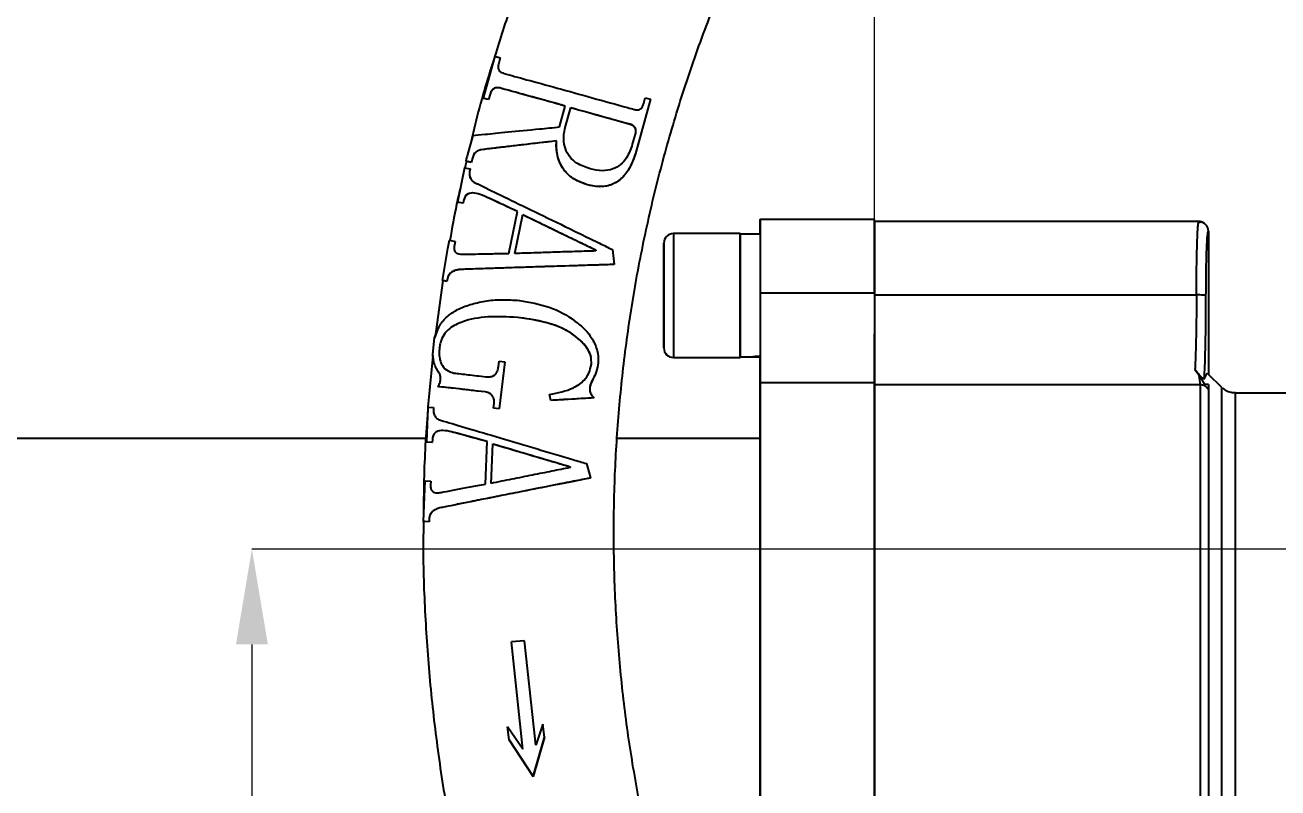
# Model space of a CAD drawing. Header units: millimetres. Extents: x 2642 to 4256, y 821 to 2003.
# Drawn here: x 3014.8 to 3146.2, y 1257.5 to 1337.5 of the extents above; entities that cross this region are included whole.
import ezdxf

# ---------------------------------------------------------------- set-up
doc = ezdxf.new("R2010")
doc.units = ezdxf.units.MM
doc.layers.add('AM_5', color=3, linetype='Continuous', lineweight=25)
doc.styles.add('SLDTEXTSTYLE1', font='txt.shx', dxfattribs={"width": 0.7, "bigfont": 'gbcbig.shx'})
doc.dimstyles.new('SLDDIMSTYLE12$0', dxfattribs={"dimtxt": 12, "dimasz": 10, "dimexe": 0, "dimexo": 0.0625, "dimgap": 0.875, "dimtad": 1, "dimdec": 1, "dimlfac": 1.8, "dimrnd": 1e-09, "dimzin": 12, "dimdsep": 46, "dimtxsty": 'SLDTEXTSTYLE1', "dimcen": 0.09, "dimdle": 8.16, "dimclrd": 3, "dimclre": 3, "dimadec": 0, "dimazin": 3, "dimtfac": 1, "dimtdec": 1, "dimtofl": 0, "dimtmove": 0, "dimatfit": 3, "dimfxl": 0, "dimfrac": 2, "dimtolj": 1, "dimlwd": 5, "dimlwe": 5, "dimarcsym": 0})

# ---------------------------------------------------------------- blocks, each defined once
blk = doc.blocks.new('*D30')
at = {"layer": 'AM_5', "color": 3, "linetype": 'Continuous', "lineweight": 5, "transparency": 16777216}
for p, q in [((3103.87, 1317.22), (3103.87, 1467.04)), ((3216.64, 1467.04), (3113.87, 1467.04))]:
    blk.add_line(p, q, dxfattribs=at)
at = {"layer": 'AM_5', "color": 3, "lineweight": 5, "transparency": 16777216}
blk.add_line((3226.64, 1282.76), (3226.64, 1467.04), dxfattribs=at)
at = {"layer": 'AM_5', "color": 3, "transparency": 16777216}
for points in [[(3113.87, 1468.71), (3113.87, 1465.38), (3103.87, 1467.04)], [(3216.64, 1468.71), (3216.64, 1465.38), (3226.64, 1467.04)]]:
    blk.add_solid(points, dxfattribs=at)
at = {"layer": 'Defpoints', "color": 0, "transparency": 16777216}
for p in [(3103.87, 1467.04), (3103.87, 1317.16), (3226.64, 1282.69)]:
    blk.add_point(p, dxfattribs=at)
at = {"layer": 'AM_5', "color": 0, "transparency": 16777216, "insert": (3165.25, 1473.92), "char_height": 12, "attachment_point": 5, "style": 'SLDTEXTSTYLE1'}
blk.add_mtext('\\A1;123', dxfattribs=at)
blk = doc.blocks.new('*D33')
at = {"layer": 'AM_5', "color": 3, "linetype": 'Continuous', "lineweight": 5, "transparency": 16777216}
for p, q in [((2941.37, 1259.77), (2941.37, 1466.29)), ((3093.87, 1466.29), (2951.37, 1466.29))]:
    blk.add_line(p, q, dxfattribs=at)
at = {"layer": 'AM_5', "color": 3, "lineweight": 5, "transparency": 16777216}
blk.add_line((3103.87, 1316.46), (3103.87, 1466.29), dxfattribs=at)
at = {"layer": 'AM_5', "color": 3, "transparency": 16777216}
for points in [[(2951.37, 1467.96), (2951.37, 1464.63), (2941.37, 1466.29)], [(3093.87, 1467.96), (3093.87, 1464.63), (3103.87, 1466.29)]]:
    blk.add_solid(points, dxfattribs=at)
at = {"layer": 'Defpoints', "color": 0, "transparency": 16777216}
for p in [(2941.37, 1466.29), (3103.87, 1316.4), (2941.37, 1259.7)]:
    blk.add_point(p, dxfattribs=at)
at = {"layer": 'AM_5', "color": 0, "transparency": 16777216, "insert": (3022.62, 1473.17), "char_height": 12, "attachment_point": 5, "style": 'SLDTEXTSTYLE1'}
blk.add_mtext('\\A1;165', dxfattribs=at)
blk = doc.blocks.new('*D34')
at = {"layer": 'AM_5', "color": 3, "lineweight": 5, "transparency": 16777216}
blk.add_line((3226.56, 1282.56), (3038.57, 1282.56), dxfattribs=at)
at = {"layer": 'AM_5', "color": 3, "linetype": 'Continuous', "lineweight": 5, "transparency": 16777216}
for p, q in [((3038.57, 1272.56), (3038.57, 1050.95)), ((3180.82, 1040.95), (3038.57, 1040.95))]:
    blk.add_line(p, q, dxfattribs=at)
at = {"layer": 'AM_5', "color": 3, "transparency": 16777216}
for points in [[(3036.9, 1272.56), (3040.24, 1272.56), (3038.57, 1282.56)], [(3036.9, 1050.95), (3040.24, 1050.95), (3038.57, 1040.95)]]:
    blk.add_solid(points, dxfattribs=at)
at = {"layer": 'Defpoints', "color": 0, "transparency": 16777216}
for p in [(3226.63, 1282.56), (3038.57, 1040.95), (3180.88, 1040.95)]:
    blk.add_point(p, dxfattribs=at)
at = {"layer": 'AM_5', "color": 0, "transparency": 16777216, "insert": (3031.69, 1108.23), "char_height": 12, "attachment_point": 5, "rotation": 90, "style": 'SLDTEXTSTYLE1'}
blk.add_mtext('\\A1;245', dxfattribs=at)

msp = doc.modelspace()

# ---------------------------------------------------------------- linework, layer by layer
at = {"color": 7, "linetype": 'Continuous', "lineweight": 25}
for p, q in [((3064.034, 1334.276), (3062.814, 1329.876)), ((3064.034, 1334.276), (3064.609, 1334.12)), ((3064.609, 1334.12), (3064.449, 1333.545)), ((3064.609, 1334.118), (3064.449, 1333.543)), ((3064.449, 1333.543), (3064.449, 1333.545)), ((3064.609, 1334.118), (3064.609, 1334.12)), ((3064.552, 1330.944), (3064.552, 1330.946)), ((3063.39, 1329.72), (3062.814, 1329.876)), ((3062.814, 1329.876), (3062.814, 1329.874)), ((3062.814, 1329.874), (3062.904, 1329.849)), ((3063.39, 1329.718), (3062.904, 1329.849)), ((3063.55, 1330.295), (3063.39, 1329.72)), ((3063.55, 1330.293), (3063.39, 1329.718)), ((3063.39, 1329.718), (3063.39, 1329.72)), ((3063.55, 1330.293), (3063.55, 1330.295)), ((3080.385, 1329.759), (3078.875, 1324.307)), ((3080.385, 1329.752), (3078.875, 1324.3)), ((3079.653, 1329.344), (3079.813, 1329.919)), ((3079.813, 1329.919), (3080.385, 1329.759)), ((3080.385, 1329.752), (3080.385, 1329.759)), ((3070.829, 1326.851), (3071.437, 1329.05)), ((3071.427, 1326.788), (3072.009, 1328.89)), ((3071.427, 1326.785), (3072.009, 1328.887)), ((3072.009, 1328.887), (3072.009, 1328.89)), ((3078.225, 1327.164), (3078.225, 1327.158)), ((3061.726, 1325.954), (3061.172, 1323.955)), ((3071.427, 1326.788), (3071.427, 1326.785)), ((3078.754, 1326.094), (3078.459, 1325.04)), ((3062.653, 1324.466), (3062.653, 1324.468)), ((3070.511, 1324.424), (3070.511, 1324.421)), ((3070.522, 1325.386), (3070.522, 1325.389)), ((3061.071, 1323.251), (3060.912, 1322.559)), ((3061.559, 1323.12), (3061.01, 1323.268)), ((3061.01, 1323.268), (3061.204, 1323.214)), ((3061.559, 1323.118), (3061.204, 1323.214)), ((3061.72, 1323.695), (3061.559, 1323.12)), ((3061.72, 1323.694), (3061.559, 1323.118)), ((3061.559, 1323.118), (3061.559, 1323.12)), ((3061.72, 1323.694), (3061.72, 1323.695)), ((3078.875, 1324.3), (3078.875, 1324.307)), ((3060.872, 1322.568), (3060.128, 1318.96)), ((3060.872, 1322.568), (3061.457, 1322.452)), ((3061.457, 1322.452), (3061.399, 1322.159)), ((3061.457, 1322.45), (3061.399, 1322.157)), ((3061.399, 1322.157), (3061.399, 1322.159)), ((3061.457, 1322.45), (3061.457, 1322.452)), ((3061.422, 1321.664), (3061.511, 1321.41)), ((3073.776, 1320.778), (3073.776, 1320.783)), ((3060.772, 1319.137), (3060.714, 1318.844)), ((3060.772, 1319.135), (3060.714, 1318.842)), ((3060.772, 1319.135), (3060.772, 1319.137)), ((3062.905, 1319.616), (3062.905, 1319.618)), ((3060.714, 1318.844), (3060.128, 1318.96)), ((3060.128, 1318.96), (3060.128, 1318.959)), ((3060.257, 1318.933), (3060.128, 1318.959)), ((3060.714, 1318.842), (3060.257, 1318.933)), ((3060.714, 1318.842), (3060.714, 1318.844)), ((3065.519, 1313.59), (3066.427, 1317.978)), ((3066.126, 1313.567), (3066.972, 1317.663)), ((3066.126, 1313.564), (3066.972, 1317.66)), ((3066.972, 1317.663), (3066.972, 1317.66)), ((3103.867, 1317.159), (3091.867, 1317.159)), ((3137.87, 1316.927), (3103.867, 1316.927)), ((3137.822, 1316.773), (3137.866, 1316.927)), ((3138.32, 1316.819), (3138.244, 1316.814)), ((3089.767, 1315.659), (3082.767, 1315.659)), ((3091.867, 1315.599), (3089.767, 1315.599)), ((3138.867, 1315.927), (3138.867, 1300.927)), ((3058.561, 1310.743), (3059.123, 1314.103)), ((3059.123, 1314.103), (3059.301, 1314.962)), ((3059.301, 1314.962), (3059.886, 1314.846)), ((3059.886, 1314.846), (3059.805, 1314.456)), ((3059.886, 1314.844), (3059.805, 1314.454)), ((3059.805, 1314.454), (3059.805, 1314.456)), ((3059.886, 1314.844), (3059.886, 1314.846)), ((3074.64, 1313.941), (3074.622, 1313.844)), ((3076.378, 1313.985), (3076.565, 1312.423)), ((3060.39, 1311.895), (3060.39, 1311.897)), ((3076.565, 1312.416), (3076.565, 1312.423)), ((3081.767, 1309.159), (3081.767, 1312.159)), ((3081.767, 1312.159), (3081.767, 1312.159)), ((3081.767, 1312.159), (3081.767, 1309.159)), ((3058.601, 1310.734), (3057.775, 1304.846)), ((3059.017, 1310.653), (3058.561, 1310.743)), ((3058.757, 1310.702), (3058.561, 1310.743)), ((3059.017, 1310.651), (3058.757, 1310.702)), ((3059.076, 1310.946), (3059.017, 1310.653)), ((3059.076, 1310.944), (3059.017, 1310.651)), ((3059.017, 1310.651), (3059.017, 1310.653)), ((3059.076, 1310.944), (3059.076, 1310.946)), ((3081.767, 1309.159), (3081.767, 1306.159)), ((3081.767, 1306.159), (3081.767, 1309.159)), ((3081.767, 1309.159), (3081.767, 1309.159)), ((3091.867, 1309.44), (3103.867, 1309.44)), ((3103.867, 1309.224), (3137.621, 1309.224)), ((3066.42, 1306.868), (3066.42, 1306.871)), ((3081.767, 1306.159), (3081.767, 1306.159)), ((3057.528, 1303.024), (3057.726, 1304.73)), ((3058.032, 1305.575), (3057.726, 1304.73)), ((3058.032, 1305.575), (3058.18, 1305.8)), ((3089.767, 1304.819), (3089.767, 1302.719)), ((3058.245, 1303.693), (3058.245, 1303.695)), ((3057.642, 1302.207), (3057.528, 1303.024)), ((3064.422, 1301.696), (3064.488, 1302.289)), ((3064.488, 1302.289), (3065.081, 1302.219)), ((3065.081, 1302.219), (3064.51, 1297.279)), ((3065.081, 1302.216), (3064.51, 1297.276)), ((3065.081, 1302.216), (3065.081, 1302.219)), ((3074.872, 1302.759), (3074.872, 1302.766)), ((3082.767, 1302.659), (3089.767, 1302.659)), ((3091.867, 1302.719), (3091.867, 1302.835)), ((3058.144, 1301.103), (3058.144, 1301.105)), ((3074.857, 1301.882), (3074.857, 1301.889)), ((3137.462, 1301.396), (3137.867, 1300.84)), ((3137.867, 1300.84), (3137.933, 1300.743)), ((3137.867, 1300.84), (3137.867, 1300.765)), ((3137.867, 1300.765), (3138.001, 1299.805)), ((3137.933, 1300.743), (3138.468, 1299.832)), ((3140.281, 1299.513), (3138.864, 1300.93)), ((3058.074, 1299.61), (3058.074, 1299.612)), ((3103.867, 1300.004), (3091.867, 1300.004)), ((3138.001, 1299.805), (3103.867, 1299.805)), ((3063.015, 1299.05), (3063.015, 1299.053)), ((3069.789, 1298.769), (3069.789, 1298.774)), ((3069.921, 1298.158), (3069.789, 1298.774)), ((3069.921, 1298.154), (3069.789, 1298.769)), ((3069.921, 1298.154), (3069.921, 1298.158)), ((3074.459, 1298.423), (3074.459, 1298.43)), ((3151.842, 1298.927), (3141.695, 1298.927)), ((3057.03, 1297.434), (3056.881, 1293.772)), ((3057.03, 1297.434), (3057.626, 1297.413)), ((3057.03, 1297.434), (3057.03, 1297.434)), ((3057.626, 1297.413), (3057.615, 1297.117)), ((3057.626, 1297.412), (3057.615, 1297.115)), ((3057.626, 1297.412), (3057.626, 1297.413)), ((3063.918, 1297.348), (3063.977, 1297.842)), ((3064.51, 1297.279), (3063.918, 1297.348)), ((3063.918, 1297.345), (3063.918, 1297.348)), ((3064.51, 1297.276), (3063.918, 1297.345)), ((3064.51, 1297.276), (3064.51, 1297.279)), ((3056.897, 1294.159), (2950.867, 1294.159)), ((3059.508, 1294.867), (3059.508, 1294.869)), ((3091.867, 1294.159), (3076.871, 1294.159)), ((3057.477, 1293.751), (3056.881, 1293.772)), ((3056.881, 1293.772), (3056.881, 1293.77)), ((3056.961, 1293.767), (3056.881, 1293.77)), ((3057.477, 1293.749), (3056.961, 1293.767)), ((3057.492, 1294.05), (3057.477, 1293.751)), ((3057.492, 1294.048), (3057.477, 1293.749)), ((3057.477, 1293.749), (3057.477, 1293.751)), ((3057.492, 1294.048), (3057.492, 1294.05)), ((3063.05, 1289.379), (3063.232, 1293.835)), ((3063.653, 1289.454), (3063.82, 1293.61)), ((3063.653, 1289.451), (3063.82, 1293.607)), ((3063.82, 1293.61), (3063.82, 1293.607)), ((3073.65, 1291.53), (3074.085, 1290.023)), ((3071.952, 1291.204), (3071.946, 1291.108)), ((3056.551, 1285.455), (3056.722, 1289.716)), ((3056.722, 1289.716), (3057.318, 1289.694)), ((3057.318, 1289.694), (3057.299, 1289.298)), ((3057.318, 1289.692), (3057.299, 1289.297)), ((3057.318, 1289.692), (3057.318, 1289.694)), ((3074.085, 1290.016), (3074.085, 1290.023)), ((3058.293, 1286.881), (3058.293, 1286.883)), ((3057.147, 1285.434), (3056.551, 1285.455)), ((3056.551, 1285.455), (3056.551, 1285.454)), ((3056.702, 1285.448), (3056.551, 1285.454)), ((3057.147, 1285.432), (3056.702, 1285.448)), ((3057.158, 1285.734), (3057.147, 1285.434)), ((3057.158, 1285.732), (3057.147, 1285.432)), ((3057.147, 1285.432), (3057.147, 1285.434)), ((3057.158, 1285.732), (3057.158, 1285.734)), ((3067.167, 1272.926), (3065.775, 1272.826)), ((3065.775, 1272.826), (3065.775, 1272.823)), ((3066.976, 1261.569), (3065.775, 1272.826)), ((3066.976, 1261.566), (3065.775, 1272.823)), ((3068.327, 1261.982), (3067.167, 1272.926)), ((3069.077, 1264.17), (3068.351, 1261.989)), ((3069.253, 1262.837), (3069.077, 1264.17)), ((3065.563, 1262.536), (3065.385, 1263.895)), ((3066.976, 1261.569), (3065.385, 1263.895)), ((3065.385, 1263.895), (3065.385, 1263.892)), ((3065.563, 1262.533), (3065.385, 1263.892)), ((3068.066, 1258.694), (3069.253, 1262.837)), ((3069.253, 1262.833), (3068.066, 1258.69)), ((3069.253, 1262.837), (3069.253, 1262.833)), ((3065.563, 1262.536), (3068.066, 1258.694)), ((3065.563, 1262.533), (3065.563, 1262.536)), ((3068.066, 1258.69), (3065.563, 1262.533)), ((3068.351, 1261.989), (3068.327, 1261.982)), ((3068.066, 1258.694), (3068.066, 1258.69))]:
    msp.add_line(p, q, dxfattribs=at)
at = {"color": 7, "linetype": 'Continuous', "lineweight": 25, "flags": 128}
for points in [[(3091.867, 1315.599), (3091.867, 1316.402), (3091.867, 1316.968), (3091.867, 1317.159), (3091.867, 1316.968), (3091.867, 1316.402), (3091.867, 1315.488), (3091.867, 1314.272), (3091.867, 1312.81), (3091.867, 1311.173), (3091.867, 1309.44)], [(3103.867, 1309.44), (3103.867, 1311.173), (3103.867, 1312.81), (3103.867, 1314.272), (3103.867, 1315.488), (3103.867, 1316.402), (3103.867, 1316.968), (3103.867, 1317.159)], [(3082.767, 1315.659), (3082.767, 1315.561), (3082.767, 1315.128), (3082.767, 1314.373), (3082.767, 1313.338), (3082.767, 1312.077), (3082.767, 1310.658), (3082.767, 1309.159)], [(3089.767, 1315.659), (3089.767, 1315.561), (3089.767, 1315.128), (3089.767, 1314.373), (3089.767, 1313.338), (3089.767, 1312.077), (3089.767, 1310.658), (3089.767, 1309.159)], [(3089.767, 1302.719), (3089.767, 1302.895), (3089.767, 1303.414), (3089.767, 1304.247), (3089.767, 1305.348), (3089.767, 1306.658), (3089.767, 1308.105), (3089.767, 1309.609), (3089.767, 1311.088), (3089.767, 1312.463), (3089.767, 1313.656), (3089.767, 1314.604), (3089.767, 1315.254), (3089.767, 1315.571), (3089.767, 1315.599)], [(3082.767, 1309.159), (3082.767, 1307.66), (3082.767, 1306.242), (3082.767, 1304.981), (3082.767, 1303.946), (3082.767, 1303.191), (3082.767, 1302.758), (3082.767, 1302.659)], [(3089.767, 1309.159), (3089.767, 1307.66), (3089.767, 1306.242), (3089.767, 1304.981), (3089.767, 1303.946), (3089.767, 1303.191), (3089.767, 1302.758), (3089.767, 1302.659)], [(3091.867, 1309.44), (3091.867, 1307.792), (3091.867, 1306.2), (3091.867, 1304.706), (3091.867, 1303.353), (3091.867, 1302.176), (3091.867, 1301.209), (3091.867, 1300.478), (3091.867, 1300.004)], [(3103.867, 1309.44), (3103.867, 1307.792), (3103.867, 1306.2), (3103.867, 1304.706), (3103.867, 1303.353), (3103.867, 1302.176), (3103.867, 1301.209), (3103.867, 1300.478), (3103.867, 1300.004)], [(3091.867, 1300.004), (3091.867, 1300.478), (3091.867, 1301.209), (3091.867, 1302.176), (3091.867, 1302.835)], [(3091.867, 1294.159), (3091.867, 1295.2), (3091.867, 1297.141), (3091.867, 1298.745), (3091.867, 1300.004)], [(3091.867, 1300.004), (3091.867, 1298.745), (3091.867, 1297.141), (3091.867, 1295.2), (3091.867, 1292.929), (3091.867, 1290.341), (3091.867, 1287.446), (3091.867, 1284.258), (3091.867, 1280.792), (3091.867, 1277.065), (3091.867, 1273.092), (3091.867, 1268.893), (3091.867, 1264.487), (3091.867, 1259.894), (3091.867, 1255.136), (3091.867, 1250.234), (3091.867, 1245.212), (3091.867, 1240.092)], [(3103.867, 1240.092), (3103.867, 1245.212), (3103.867, 1250.234), (3103.867, 1255.136), (3103.867, 1259.894), (3103.867, 1264.487), (3103.867, 1268.893), (3103.867, 1273.092), (3103.867, 1277.065), (3103.867, 1280.792), (3103.867, 1284.258), (3103.867, 1287.446), (3103.867, 1290.341), (3103.867, 1292.929), (3103.867, 1295.2), (3103.867, 1297.141), (3103.867, 1298.745), (3103.867, 1300.004)], [(3138.001, 1299.805), (3138.001, 1298.558), (3138.001, 1296.964), (3138.001, 1295.033), (3138.001, 1292.773), (3138.001, 1290.194), (3138.001, 1287.309), (3138.001, 1284.13), (3138.001, 1280.673), (3138.001, 1276.953), (3138.001, 1272.988), (3138.001, 1268.795), (3138.001, 1264.395), (3138.001, 1259.808), (3138.001, 1255.055), (3138.001, 1250.158), (3138.001, 1245.139), (3138.001, 1240.022)], [(3138.867, 1299.828), (3138.867, 1299.769), (3138.867, 1299.709), (3138.867, 1299.647), (3138.867, 1299.584), (3138.867, 1299.519), (3138.867, 1299.453), (3138.867, 1299.385), (3138.867, 1299.316)], [(3140.281, 1254.268), (3140.281, 1258.917), (3140.281, 1263.403), (3140.281, 1267.706), (3140.281, 1271.805), (3140.281, 1275.681), (3140.281, 1279.316), (3140.281, 1282.694), (3140.281, 1285.798), (3140.281, 1288.614), (3140.281, 1291.129), (3140.281, 1293.331), (3140.281, 1295.211), (3140.281, 1296.759), (3140.281, 1297.968), (3140.281, 1298.832), (3140.281, 1299.348), (3140.281, 1299.513)], [(3138.867, 1299.316), (3138.867, 1298.076), (3138.867, 1296.493), (3138.867, 1294.575), (3138.867, 1292.329), (3138.867, 1289.767), (3138.867, 1286.9), (3138.867, 1283.742), (3138.867, 1280.307), (3138.867, 1276.611), (3138.867, 1272.671), (3138.867, 1268.506), (3138.867, 1264.134), (3138.867, 1259.577), (3138.867, 1254.854), (3138.867, 1249.988), (3138.867, 1245.002), (3138.867, 1239.918)], [(3141.695, 1298.927), (3141.695, 1298.888), (3141.695, 1298.549), (3141.695, 1297.86), (3141.695, 1296.826), (3141.695, 1295.451), (3141.695, 1293.741), (3141.695, 1291.705), (3141.695, 1289.352), (3141.696, 1286.693), (3141.696, 1283.741), (3141.696, 1280.509), (3141.696, 1277.012), (3141.696, 1273.267), (3141.696, 1269.291), (3141.696, 1265.103), (3141.696, 1260.723), (3141.696, 1256.17)], [(3091.867, 1230.599), (3091.867, 1234.121), (3091.867, 1239.039), (3091.867, 1243.881), (3091.867, 1248.622), (3091.867, 1253.238), (3091.867, 1257.707), (3091.867, 1262.004), (3091.867, 1266.109), (3091.867, 1270), (3091.867, 1273.657), (3091.867, 1277.062), (3091.867, 1280.197), (3091.867, 1283.047), (3091.867, 1285.597), (3091.867, 1287.834), (3091.867, 1289.746), (3091.867, 1291.324), (3091.867, 1292.56), (3091.867, 1293.447), (3091.867, 1293.981), (3091.867, 1294.159)]]:
    msp.add_lwpolyline(points, dxfattribs=at)
at = {"color": 7, "linetype": 'Continuous', "lineweight": 25}
for centre, radius, start, end in [((3227.516, 1284.213), 171.026, 166.5631, 166.79964), ((3082.767, 1314.659), 1, 90, 180), ((3082.767, 1303.659), 1, 180, 270)]:
    msp.add_arc(centre, radius, start, end, dxfattribs=at)
for centre, start_param, end_param in [((3089.767, 1309.159), 4.712389, 4.9017857), ((3091.867, 1309.159), 4.6181166, 4.712389)]:
    msp.add_ellipse(centre, major_axis=(11.154, 0), ratio=0.5773485, start_param=start_param, end_param=end_param, dxfattribs=at)
for points, knots in [([(3226.434, 1113.962), (3228.995, 1113.987), (3232.575, 1114.021), (3237.844, 1114.3), (3242.309, 1114.636), (3247.625, 1115.201), (3253.194, 1115.974), (3259.007, 1116.985), (3264.978, 1118.241), (3271.054, 1119.751), (3277.192, 1121.522), (3283.358, 1123.556), (3289.521, 1125.856), (3295.658, 1128.421), (3301.746, 1131.251), (3307.766, 1134.345), (3313.698, 1137.7), (3319.527, 1141.312), (3325.237, 1145.177), (3330.813, 1149.291), (3336.24, 1153.649), (3341.506, 1158.243), (3346.597, 1163.067), (3351.502, 1168.115), (3356.209, 1173.378), (3360.707, 1178.848), (3364.985, 1184.516), (3369.034, 1190.373), (3372.843, 1196.41), (3376.405, 1202.616), (3379.71, 1208.981), (3382.751, 1215.493), (3385.52, 1222.142), (3388.01, 1228.917), (3390.216, 1235.804), (3392.131, 1242.793), (3393.749, 1249.871), (3395.067, 1257.025), (3396.08, 1264.241), (3396.784, 1271.509), (3397.177, 1278.813), (3397.256, 1286.141), (3397.019, 1293.479), (3396.465, 1300.813), (3395.593, 1308.131), (3394.402, 1315.418), (3392.894, 1322.661), (3391.069, 1329.845), (3388.929, 1336.958), (3386.475, 1343.986), (3383.71, 1350.914), (3380.637, 1357.731), (3377.26, 1364.421), (3373.583, 1370.973), (3369.609, 1377.373), (3365.344, 1383.609), (3360.793, 1389.667), (3355.961, 1395.535), (3350.854, 1401.201), (3345.477, 1406.654), (3340.03, 1411.701), (3334.557, 1416.354), (3329.099, 1420.623), (3323.474, 1424.666), (3317.692, 1428.474), (3311.765, 1432.042), (3305.703, 1435.364), (3299.517, 1438.434), (3293.22, 1441.248), (3286.826, 1443.8), (3280.351, 1446.086), (3273.814, 1448.102), (3267.239, 1449.845), (3260.666, 1451.309), (3254.172, 1452.491), (3247.882, 1453.388), (3242.359, 1453.972), (3237.476, 1454.339), (3232.652, 1454.579), (3226.677, 1454.696), (3221.161, 1454.586), (3215.891, 1454.314), (3211.427, 1453.976), (3206.111, 1453.411), (3200.542, 1452.638), (3194.729, 1451.628), (3188.757, 1450.372), (3182.681, 1448.861), (3176.543, 1447.091), (3170.378, 1445.056), (3164.215, 1442.757), (3158.078, 1440.192), (3151.99, 1437.361), (3145.97, 1434.268), (3140.037, 1430.913), (3134.208, 1427.301), (3128.498, 1423.435), (3122.923, 1419.321), (3117.496, 1414.964), (3112.23, 1410.37), (3107.139, 1405.545), (3102.234, 1400.497), (3097.527, 1395.235), (3093.029, 1389.765), (3088.751, 1384.096), (3084.702, 1378.239), (3080.893, 1372.202), (3077.331, 1365.997), (3074.026, 1359.632), (3070.983, 1353.12), (3068.221, 1346.468), (3065.884, 1340.186), (3064.606, 1336.081), (3064.042, 1334.273)], [0, 0, 0, 0, 0.01020738, 0.01427401, 0.02103699, 0.02805607, 0.03558666, 0.0434511, 0.05157826, 0.05991132, 0.06840986, 0.07704394, 0.08579098, 0.09463359, 0.10355821, 0.11255405, 0.12161242, 0.13072624, 0.1398897, 0.14909794, 0.15834689, 0.16763314, 0.17695375, 0.18630622, 0.19568842, 0.20509849, 0.21453484, 0.22399606, 0.23348097, 0.24298851, 0.25251779, 0.26206801, 0.27163852, 0.28122873, 0.29083816, 0.30046642, 0.31011319, 0.31977821, 0.32946132, 0.33916239, 0.34888138, 0.35861831, 0.36837328, 0.37814642, 0.38793798, 0.39774825, 0.40757761, 0.41742653, 0.42729557, 0.4371854, 0.4470968, 0.45703069, 0.46698816, 0.47697044, 0.48697902, 0.49701559, 0.50708218, 0.51718117, 0.52731537, 0.53748817, 0.54770366, 0.5569145, 0.56612256, 0.57532659, 0.5845258, 0.59371913, 0.60290519, 0.61208206, 0.62124705, 0.63039624, 0.63952364, 0.64861966, 0.65766788, 0.66663751, 0.67546331, 0.68397889, 0.69196332, 0.69760555, 0.70350123, 0.71121989, 0.72142727, 0.72549391, 0.73225688, 0.73927596, 0.74680655, 0.754671, 0.76279816, 0.77113122, 0.77962976, 0.78826384, 0.79701087, 0.80585349, 0.81477811, 0.82377394, 0.83283231, 0.84194614, 0.85110959, 0.86031783, 0.86956679, 0.87885303, 0.88817364, 0.89752611, 0.90690831, 0.91631839, 0.92575473, 0.93521596, 0.94470086, 0.95420841, 0.96373768, 0.97328791, 0.98285841, 0.99244862, 1, 1, 1, 1]), ([(3118.283, 1180.369), (3117.322, 1181.37), (3114.833, 1183.962), (3111.052, 1188.376), (3106.92, 1193.578), (3103.02, 1198.983), (3099.35, 1204.57), (3095.924, 1210.331), (3092.749, 1216.255), (3089.836, 1222.33), (3087.191, 1228.545), (3084.823, 1234.887), (3082.738, 1241.344), (3080.943, 1247.904), (3079.444, 1254.552), (3078.244, 1261.276), (3077.35, 1268.061), (3076.765, 1274.895), (3076.491, 1281.763), (3076.533, 1288.651), (3076.89, 1295.543), (3077.565, 1302.427), (3078.558, 1309.287), (3079.87, 1316.109), (3081.499, 1322.878), (3083.444, 1329.58), (3085.704, 1336.2), (3088.276, 1342.723), (3091.157, 1349.136), (3094.344, 1355.424), (3097.832, 1361.573), (3101.616, 1367.568), (3105.693, 1373.397), (3110.056, 1379.046), (3114.7, 1384.502), (3119.619, 1389.751), (3124.628, 1394.608), (3129.683, 1399.08), (3134.741, 1403.177), (3139.968, 1407.054), (3145.362, 1410.684), (3149.838, 1413.482), (3152.562, 1414.979), (3153.388, 1415.432)], [0, 0, 0, 0, 0.0151775, 0.0393292, 0.0635604, 0.0878663, 0.1122429, 0.1366868, 0.161195, 0.1857649, 0.2103945, 0.2350819, 0.2598255, 0.2846241, 0.3094766, 0.3343824, 0.3593409, 0.3843518, 0.409415, 0.4345306, 0.4596989, 0.4849206, 0.5101965, 0.5355275, 0.5609152, 0.5863611, 0.6118672, 0.6374358, 0.6630699, 0.6887726, 0.714548, 0.7404006, 0.7663359, 0.7923603, 0.8184816, 0.8447092, 0.8710544, 0.8948026, 0.918543, 0.942272, 0.9659875, 0.9896862, 1, 1, 1, 1]), ([(3063.973, 1334.057), (3063.838, 1333.638), (3062.961, 1330.92), (3062.143, 1327.956), (3061.56, 1325.392), (3061.512, 1325.182)], [0, 0, 0, 0, 0.1434791, 0.9298796, 1, 1, 1, 1]), ([(3064.449, 1333.545), (3064.429, 1333.46), (3064.388, 1333.291), (3064.38, 1333.064), (3064.427, 1332.836), (3064.604, 1332.613), (3064.83, 1332.53), (3064.977, 1332.475)], [0, 0, 0, 0, 0.1147252, 0.230666, 0.3465482, 0.5756181, 1, 1, 1, 1]), ([(3064.449, 1333.543), (3064.428, 1333.458), (3064.386, 1333.288), (3064.389, 1333.15), (3064.391, 1333.082)], [0, 0, 0, 0, 0.5032038, 1, 1, 1, 1]), ([(3064.977, 1332.475), (3065.717, 1332.273), (3067.196, 1331.867), (3070.533, 1330.946), (3074.24, 1329.919), (3077.018, 1329.148), (3078.417, 1328.759), (3078.651, 1328.694)], [0, 0, 0, 0, 0.2380124, 0.4760235, 0.7140633, 0.9521345, 1, 1, 1, 1]), ([(3064.552, 1330.946), (3064.36, 1330.977), (3064.099, 1331.02), (3063.809, 1330.786), (3063.682, 1330.622), (3063.604, 1330.46), (3063.568, 1330.349), (3063.55, 1330.295)], [0, 0, 0, 0, 0.5403565, 0.7362537, 0.8378676, 0.9221122, 1, 1, 1, 1]), ([(3064.552, 1330.944), (3064.357, 1330.975), (3064.092, 1331.017), (3063.805, 1330.779), (3063.68, 1330.616), (3063.603, 1330.456), (3063.567, 1330.346), (3063.55, 1330.293)], [0, 0, 0, 0, 0.5426127, 0.7382378, 0.8393163, 0.9231634, 1, 1, 1, 1]), ([(3071.437, 1329.05), (3070.256, 1329.376), (3067.895, 1330.028), (3065.699, 1330.632), (3064.788, 1330.881), (3064.552, 1330.946)], [0, 0, 0, 0, 0.425234, 0.8504686, 1, 1, 1, 1]), ([(3071.437, 1329.047), (3070.381, 1329.339), (3068.27, 1329.922), (3065.941, 1330.563), (3064.936, 1330.838), (3064.552, 1330.944)], [0, 0, 0, 0, 0.3817561, 0.7635127, 1, 1, 1, 1]), ([(3072.009, 1328.89), (3073.264, 1328.542), (3075.387, 1327.954), (3077.402, 1327.393), (3078.225, 1327.164)], [0, 0, 0, 0, 0.59123792, 1, 1, 1, 1]), ([(3072.009, 1328.887), (3073.106, 1328.582), (3075.32, 1327.968), (3077.251, 1327.43), (3078.225, 1327.158)], [0, 0, 0, 0, 0.4956769, 1, 1, 1, 1]), ([(3078.651, 1328.694), (3078.771, 1328.669), (3078.956, 1328.63), (3079.21, 1328.678), (3079.391, 1328.796), (3079.552, 1329.024), (3079.614, 1329.221), (3079.653, 1329.344)], [0, 0, 0, 0, 0.2742213, 0.4218346, 0.5710505, 0.7336104, 1, 1, 1, 1]), ([(3078.225, 1327.164), (3078.353, 1327.118), (3078.549, 1327.046), (3078.724, 1326.815), (3078.797, 1326.582), (3078.812, 1326.334), (3078.772, 1326.168), (3078.754, 1326.094)], [0, 0, 0, 0, 0.30576076, 0.47235167, 0.63798104, 0.83773254, 1, 1, 1, 1]), ([(3078.225, 1327.158), (3078.338, 1327.118), (3078.523, 1327.053), (3078.705, 1326.843), (3078.78, 1326.671), (3078.784, 1326.565), (3078.785, 1326.547)], [0, 0, 0, 0, 0.4172442, 0.6823875, 0.9479462, 1, 1, 1, 1]), ([(3061.726, 1325.954), (3062.086, 1325.991), (3062.805, 1326.066), (3065.36, 1326.318), (3068.17, 1326.593), (3070.123, 1326.783), (3070.829, 1326.851)], [0, 0, 0, 0, 0.2764618, 0.55256, 0.838275, 1, 1, 1, 1]), ([(3074.038, 1322.46), (3073.549, 1322.627), (3072.753, 1322.899), (3071.856, 1323.681), (3071.408, 1324.56), (3071.211, 1325.581), (3071.312, 1326.335), (3071.416, 1326.745), (3071.427, 1326.788)], [0, 0, 0, 0, 0.2685044, 0.4379066, 0.6082478, 0.7778738, 0.976771, 1, 1, 1, 1]), ([(3062.653, 1324.468), (3062.525, 1324.437), (3062.268, 1324.376), (3061.991, 1324.202), (3061.804, 1323.927), (3061.746, 1323.766), (3061.72, 1323.695)], [0, 0, 0, 0, 0.371278, 0.745722, 0.8874132, 1, 1, 1, 1]), ([(3062.653, 1324.466), (3062.524, 1324.435), (3062.263, 1324.372), (3061.99, 1324.197), (3061.805, 1323.927), (3061.746, 1323.765), (3061.72, 1323.694)], [0, 0, 0, 0, 0.3701938, 0.743324, 0.8861883, 1, 1, 1, 1]), ([(3070.522, 1325.389), (3069.851, 1325.311), (3068.491, 1325.153), (3066.608, 1324.934), (3064.896, 1324.733), (3063.572, 1324.577), (3062.919, 1324.499), (3062.653, 1324.468)], [0, 0, 0, 0, 0.2097918, 0.4254492, 0.6353283, 0.851928, 1, 1, 1, 1]), ([(3070.522, 1325.386), (3069.3, 1325.244), (3067.474, 1325.032), (3065.347, 1324.784), (3063.838, 1324.607), (3063.065, 1324.515), (3062.653, 1324.466)], [0, 0, 0, 0, 0.3863316, 0.5775517, 0.7748553, 1, 1, 1, 1]), ([(3073.776, 1320.778), (3073.194, 1320.979), (3072.243, 1321.308), (3071.148, 1322.418), (3070.576, 1323.698), (3070.456, 1324.766), (3070.514, 1325.317), (3070.522, 1325.386)], [0, 0, 0, 0, 0.3011388, 0.4914699, 0.7324684, 0.9663961, 1, 1, 1, 1]), ([(3073.776, 1320.783), (3073.173, 1320.993), (3072.182, 1321.34), (3071.099, 1322.502), (3070.504, 1323.844), (3070.516, 1324.879), (3070.522, 1325.389)], [0, 0, 0, 0, 0.3050065, 0.5015447, 0.75409, 1, 1, 1, 1]), ([(3078.459, 1325.04), (3078.293, 1324.545), (3078.023, 1323.743), (3077.269, 1322.854), (3076.391, 1322.37), (3075.272, 1322.191), (3074.469, 1322.366), (3074.038, 1322.46)], [0, 0, 0, 0, 0.25993357, 0.42159435, 0.58406301, 0.77645614, 1, 1, 1, 1]), ([(3078.875, 1324.307), (3078.65, 1323.639), (3078.28, 1322.538), (3077.307, 1321.357), (3076.301, 1320.734), (3075.095, 1320.506), (3074.25, 1320.683), (3073.776, 1320.783)], [0, 0, 0, 0, 0.2904242, 0.4791568, 0.6380876, 0.7972637, 1, 1, 1, 1]), ([(3078.875, 1324.3), (3078.626, 1323.578), (3078.217, 1322.394), (3077.123, 1321.178), (3075.992, 1320.617), (3074.831, 1320.537), (3074.101, 1320.704), (3073.776, 1320.778)], [0, 0, 0, 0, 0.3001413, 0.4923107, 0.6851419, 0.859667, 1, 1, 1, 1]), ([(3061.399, 1322.159), (3061.387, 1322.086), (3061.364, 1321.939), (3061.394, 1321.663), (3061.544, 1321.279), (3061.856, 1321.033), (3062.152, 1320.908), (3062.247, 1320.868)], [0, 0, 0, 0, 0.0779004, 0.1566304, 0.3694426, 0.796924, 1, 1, 1, 1]), ([(3060.486, 1320.696), (3060.332, 1320.043), (3059.883, 1318.143), (3059.556, 1316.218), (3059.341, 1314.953)], [0, 0, 0, 0, 0.34329231, 1, 1, 1, 1]), ([(3062.247, 1320.868), (3063.005, 1320.501), (3064.52, 1319.767), (3067.803, 1318.17), (3070.816, 1316.701), (3073.248, 1315.515), (3074.929, 1314.694), (3075.931, 1314.204), (3076.378, 1313.985)], [0, 0, 0, 0, 0.2229901, 0.445793, 0.6732796, 0.7898135, 0.9063433, 1, 1, 1, 1]), ([(3062.905, 1319.616), (3062.628, 1319.722), (3062.057, 1319.938), (3061.501, 1319.945), (3061.134, 1319.785), (3060.966, 1319.626), (3060.848, 1319.404), (3060.802, 1319.255), (3060.78, 1319.164), (3060.772, 1319.135)], [0, 0, 0, 0, 0.32368532, 0.66377176, 0.76347965, 0.88878562, 0.93347068, 0.97831584, 1, 1, 1, 1]), ([(3062.905, 1319.618), (3062.637, 1319.721), (3062.093, 1319.93), (3061.544, 1319.945), (3061.17, 1319.812), (3060.984, 1319.653), (3060.844, 1319.405), (3060.798, 1319.238), (3060.775, 1319.149), (3060.772, 1319.137)], [0, 0, 0, 0, 0.3181987, 0.6465518, 0.7500252, 0.8810736, 0.9358527, 0.9908441, 1, 1, 1, 1]), ([(3066.427, 1317.975), (3065.474, 1318.42), (3064.178, 1319.024), (3063.172, 1319.492), (3062.905, 1319.616)], [0, 0, 0, 0, 0.7351591, 1, 1, 1, 1]), ([(3066.427, 1317.978), (3065.377, 1318.467), (3064.086, 1319.069), (3063.092, 1319.532), (3062.905, 1319.618)], [0, 0, 0, 0, 0.812741, 1, 1, 1, 1]), ([(3066.972, 1317.663), (3067.55, 1317.383), (3068.722, 1316.815), (3070.631, 1315.888), (3072.644, 1314.912), (3073.967, 1314.269), (3074.64, 1313.941)], [0, 0, 0, 0, 0.2335744, 0.4739753, 0.7323964, 1, 1, 1, 1]), ([(3066.972, 1317.66), (3068.03, 1317.147), (3070.145, 1316.121), (3072.813, 1314.825), (3074.199, 1314.151), (3074.64, 1313.936)], [0, 0, 0, 0, 0.4053674, 0.8106766, 1, 1, 1, 1]), ([(3103.867, 1313.159), (3103.867, 1313.688), (3103.867, 1315.094), (3103.867, 1316.505), (3103.867, 1317.13), (3103.867, 1316.534), (3103.867, 1314.837), (3103.867, 1312.28), (3103.867, 1310.243), (3103.867, 1309.224)], [0, 0, 0, 0, 0.09135464, 0.24279553, 0.39423643, 0.54567732, 0.69711821, 0.84855911, 1, 1, 1, 1]), ([(3137.621, 1309.224), (3137.625, 1310.223), (3137.632, 1311.747), (3137.664, 1313.549), (3137.691, 1314.602), (3137.719, 1315.372), (3137.745, 1315.933), (3137.776, 1316.404), (3137.802, 1316.718), (3137.819, 1316.764), (3137.822, 1316.773)], [0, 0, 0, 0, 0.27600569, 0.42082865, 0.56979381, 0.65773494, 0.75193192, 0.85238348, 0.96995432, 1, 1, 1, 1]), ([(3138.475, 1316.721), (3138.366, 1316.781), (3138.147, 1316.902), (3137.919, 1316.831), (3137.805, 1316.795)], [0, 0, 0, 0, 0.5000607, 1, 1, 1, 1]), ([(3138.867, 1315.927), (3138.861, 1316.01), (3138.851, 1316.145), (3138.766, 1316.389), (3138.625, 1316.602), (3138.419, 1316.768), (3138.182, 1316.893), (3137.991, 1316.913), (3137.866, 1316.926)], [0, 0, 0, 0, 0.1588789, 0.2582631, 0.4929187, 0.6354431, 0.7631225, 1, 1, 1, 1]), ([(3138.62, 1309.187), (3138.625, 1310.086), (3138.634, 1311.884), (3138.692, 1314.114), (3138.772, 1315.655), (3138.835, 1315.836), (3138.867, 1315.927)], [0, 0, 0, 0, 0.2501077, 0.500057, 0.7500217, 1, 1, 1, 1]), ([(3059.805, 1314.456), (3059.791, 1314.371), (3059.768, 1314.226), (3059.773, 1314.023), (3059.82, 1313.841), (3060.002, 1313.594), (3060.392, 1313.481), (3060.82, 1313.492), (3061.027, 1313.497)], [0, 0, 0, 0, 0.0755919, 0.1295443, 0.2003485, 0.3166469, 0.6693621, 1, 1, 1, 1]), ([(3059.805, 1314.454), (3059.79, 1314.369), (3059.769, 1314.245), (3059.774, 1314.14), (3059.775, 1314.107)], [0, 0, 0, 0, 0.6906191, 1, 1, 1, 1]), ([(3074.622, 1313.844), (3073.979, 1313.823), (3072.676, 1313.782), (3070.643, 1313.716), (3068.6, 1313.649), (3067.102, 1313.6), (3066.293, 1313.573), (3066.126, 1313.567)], [0, 0, 0, 0, 0.2310763, 0.4688548, 0.6999278, 0.9377328, 1, 1, 1, 1]), ([(3081.767, 1309.159), (3081.767, 1309.851), (3081.767, 1310.915), (3081.767, 1312.196), (3081.767, 1313.076), (3081.767, 1313.791), (3081.767, 1314.455), (3081.767, 1314.792), (3081.767, 1314.455), (3081.767, 1313.791), (3081.767, 1313.076), (3081.767, 1312.196), (3081.767, 1310.915), (3081.767, 1309.851), (3081.767, 1309.159)], [0, 0, 0, 0, 0.1197284, 0.1841803, 0.25, 0.3158197, 0.3802716, 0.5, 0.6197284, 0.6841803, 0.75, 0.8158197, 0.8802716, 1, 1, 1, 1]), ([(3061.027, 1313.497), (3061.891, 1313.516), (3063.188, 1313.544), (3064.935, 1313.579), (3065.519, 1313.59)], [0, 0, 0, 0, 0.6660536, 1, 1, 1, 1]), ([(3060.39, 1311.897), (3060.239, 1311.874), (3059.936, 1311.827), (3059.544, 1311.67), (3059.282, 1311.429), (3059.127, 1311.146), (3059.092, 1311.008), (3059.076, 1310.946)], [0, 0, 0, 0, 0.2849657, 0.5701763, 0.8579747, 0.9347833, 1, 1, 1, 1]), ([(3060.39, 1311.895), (3060.236, 1311.871), (3059.926, 1311.823), (3059.535, 1311.663), (3059.28, 1311.421), (3059.128, 1311.147), (3059.093, 1311.008), (3059.076, 1310.944)], [0, 0, 0, 0, 0.2843775, 0.568981, 0.8558167, 0.9329722, 1, 1, 1, 1]), ([(3076.565, 1312.423), (3075.971, 1312.405), (3074.782, 1312.368), (3072.187, 1312.287), (3069.444, 1312.199), (3066.805, 1312.113), (3064.92, 1312.051), (3063.206, 1311.994), (3061.633, 1311.941), (3060.816, 1311.912), (3060.39, 1311.897)], [0, 0, 0, 0, 0.1101454, 0.2202978, 0.4397644, 0.5503798, 0.6609876, 0.7707247, 0.8804511, 1, 1, 1, 1]), ([(3076.565, 1312.416), (3075.7, 1312.39), (3073.969, 1312.338), (3070.578, 1312.231), (3067.047, 1312.118), (3063.715, 1312.009), (3061.54, 1311.936), (3060.629, 1311.904), (3060.39, 1311.895)], [0, 0, 0, 0, 0.1854069, 0.370709, 0.5583983, 0.7469267, 0.9336887, 1, 1, 1, 1]), ([(3057.726, 1304.73), (3057.887, 1305.181), (3058.199, 1306.058), (3059.022, 1306.986), (3060.088, 1307.715), (3061.429, 1308.23), (3062.983, 1308.609), (3064.73, 1308.778), (3065.994, 1308.692), (3066.626, 1308.649)], [0, 0, 0, 0, 0.1530188, 0.297411, 0.4416965, 0.5827002, 0.7236476, 0.8618134, 1, 1, 1, 1]), ([(3066.626, 1308.649), (3067.682, 1308.47), (3069.747, 1308.118), (3072.337, 1306.711), (3073.965, 1305.206), (3074.726, 1303.777), (3074.916, 1302.698), (3074.871, 1302.09), (3074.857, 1301.889)], [0, 0, 0, 0, 0.271147, 0.5298944, 0.7266952, 0.8469675, 0.9493062, 1, 1, 1, 1]), ([(3081.767, 1309.159), (3081.767, 1308.468), (3081.767, 1307.403), (3081.767, 1306.122), (3081.767, 1305.243), (3081.767, 1304.528), (3081.767, 1303.864), (3081.767, 1303.527), (3081.767, 1303.864), (3081.767, 1304.528), (3081.767, 1305.243), (3081.767, 1306.122), (3081.767, 1307.403), (3081.767, 1308.468), (3081.767, 1309.159)], [0, 0, 0, 0, 0.1197284, 0.1841803, 0.25, 0.3158197, 0.3802716, 0.5, 0.6197284, 0.6841803, 0.75, 0.8158197, 0.8802716, 1, 1, 1, 1]), ([(3137.621, 1309.224), (3137.618, 1308.454), (3137.611, 1306.917), (3137.578, 1304.813), (3137.528, 1302.883), (3137.485, 1301.912), (3137.462, 1301.396)], [0, 0, 0, 0, 0.2506921, 0.4999756, 0.7341816, 1, 1, 1, 1]), ([(3138.62, 1309.187), (3138.602, 1309.192), (3138.566, 1309.201), (3138.332, 1309.214), (3137.999, 1309.222), (3137.744, 1309.224), (3137.621, 1309.224)], [0, 0, 0, 0, 0.2411176, 0.5007863, 0.7600163, 1, 1, 1, 1]), ([(3138.45, 1300.45), (3138.477, 1301.035), (3138.524, 1302.102), (3138.576, 1304.265), (3138.611, 1306.6), (3138.617, 1308.33), (3138.62, 1309.187)], [0, 0, 0, 0, 0.273586, 0.4989614, 0.7520122, 1, 1, 1, 1]), ([(3066.42, 1306.871), (3065.35, 1306.924), (3063.201, 1307.03), (3060.832, 1306.559), (3059.479, 1305.911), (3058.787, 1305.207), (3058.456, 1304.631), (3058.301, 1304.057), (3058.26, 1303.793), (3058.245, 1303.695)], [0, 0, 0, 0, 0.279466, 0.561234, 0.7603695, 0.8465961, 0.9337718, 0.9754607, 1, 1, 1, 1]), ([(3074.165, 1301.971), (3074.166, 1302.237), (3074.168, 1302.769), (3073.739, 1303.691), (3072.779, 1304.764), (3070.957, 1305.928), (3068.635, 1306.571), (3067.065, 1306.784), (3066.42, 1306.871)], [0, 0, 0, 0, 0.0778824, 0.1558892, 0.3030478, 0.5199107, 0.8027032, 1, 1, 1, 1]), ([(3074.132, 1302.647), (3074.132, 1302.653), (3074.121, 1302.893), (3073.813, 1303.512), (3072.99, 1304.594), (3071.362, 1305.721), (3068.985, 1306.501), (3067.302, 1306.742), (3066.42, 1306.868)], [0, 0, 0, 0, 0.0018402, 0.0747495, 0.2227002, 0.4768176, 0.7258372, 1, 1, 1, 1]), ([(3103.867, 1299.737), (3103.867, 1300.075), (3103.867, 1300.752), (3103.867, 1302.749), (3103.867, 1304.447), (3103.867, 1305.159)], [0, 0, 0, 0, 0.3672319, 0.7344637, 1, 1, 1, 1]), ([(3058.245, 1303.695), (3058.227, 1303.471), (3058.19, 1303.019), (3058.288, 1302.358), (3058.561, 1301.698), (3059.055, 1301.236), (3059.537, 1301.09), (3059.741, 1301.029)], [0, 0, 0, 0, 0.1400362, 0.2816099, 0.4816544, 0.7814357, 1, 1, 1, 1]), ([(3057.557, 1302.814), (3057.36, 1300.912), (3056.91, 1296.586), (3056.594, 1290.94), (3056.575, 1287.203), (3056.569, 1285.902)], [0, 0, 0, 0, 0.3384483, 0.7698856, 1, 1, 1, 1]), ([(3058.144, 1301.105), (3058.046, 1301.27), (3057.85, 1301.6), (3057.615, 1302.182), (3057.56, 1302.712), (3057.528, 1303.024)], [0, 0, 0, 0, 0.2910866, 0.5822218, 1, 1, 1, 1]), ([(3058.353, 1300.282), (3058.359, 1300.369), (3058.372, 1300.543), (3058.333, 1300.772), (3058.254, 1300.967), (3058.186, 1301.053), (3058.144, 1301.105)], [0, 0, 0, 0, 0.2276221, 0.4579852, 0.6706137, 1, 1, 1, 1]), ([(3058.357, 1300.571), (3058.349, 1300.64), (3058.332, 1300.783), (3058.252, 1300.966), (3058.185, 1301.051), (3058.144, 1301.103)], [0, 0, 0, 0, 0.2669141, 0.5547722, 1, 1, 1, 1]), ([(3059.741, 1301.029), (3060.222, 1300.974), (3061.202, 1300.862), (3062.46, 1300.718), (3063.1, 1300.645)], [0, 0, 0, 0, 0.4905936, 1, 1, 1, 1]), ([(3063.1, 1300.645), (3063.28, 1300.634), (3063.558, 1300.619), (3063.935, 1300.754), (3064.173, 1300.964), (3064.35, 1301.289), (3064.395, 1301.542), (3064.422, 1301.696)], [0, 0, 0, 0, 0.29736619, 0.4608776, 0.6257098, 0.77195806, 1, 1, 1, 1]), ([(3069.789, 1298.774), (3070.65, 1298.948), (3071.983, 1299.217), (3073.333, 1300.114), (3073.973, 1301.023), (3074.099, 1301.647), (3074.165, 1301.971)], [0, 0, 0, 0, 0.4419525, 0.6841992, 0.835853, 1, 1, 1, 1]), ([(3074.857, 1301.889), (3074.785, 1301.567), (3074.659, 1300.998), (3074.254, 1300.288), (3074.079, 1299.821), (3073.992, 1299.588)], [0, 0, 0, 0, 0.3944835, 0.6974258, 1, 1, 1, 1]), ([(3074.857, 1301.882), (3074.784, 1301.559), (3074.655, 1300.981), (3074.259, 1300.291), (3074.081, 1299.818), (3073.992, 1299.581)], [0, 0, 0, 0, 0.38850051, 0.69444455, 1, 1, 1, 1]), ([(3138.45, 1300.45), (3138.434, 1300.43), (3138.411, 1300.403), (3138.304, 1300.456), (3138.228, 1300.515), (3138.185, 1300.551), (3138.139, 1300.594), (3138.087, 1300.644), (3138.028, 1300.705), (3137.933, 1300.808), (3137.72, 1301.06), (3137.573, 1301.251), (3137.462, 1301.396)], [0, 0, 0, 0, 0.2758897, 0.3906432, 0.4181773, 0.4457112, 0.473391, 0.5004309, 0.5336748, 0.5731897, 0.6768135, 1, 1, 1, 1]), ([(3137.933, 1300.743), (3137.928, 1300.747), (3137.919, 1300.755), (3137.904, 1300.762), (3137.892, 1300.765), (3137.883, 1300.766), (3137.875, 1300.766), (3137.87, 1300.765), (3137.867, 1300.765)], [0, 0, 0, 0, 0.34149038, 0.60070214, 0.70701459, 0.8042158, 0.89936563, 1, 1, 1, 1]), ([(3138.86, 1300.926), (3138.793, 1300.961), (3138.656, 1301.03), (3138.52, 1300.646), (3138.45, 1300.45)], [0, 0, 0, 0, 0.4907872, 1, 1, 1, 1]), ([(3058.074, 1299.612), (3058.12, 1299.686), (3058.197, 1299.808), (3058.299, 1300.013), (3058.337, 1300.179), (3058.351, 1300.268), (3058.353, 1300.282)], [0, 0, 0, 0, 0.4178398, 0.693834, 0.9496646, 1, 1, 1, 1]), ([(3063.015, 1299.053), (3061.931, 1299.176), (3059.85, 1299.414), (3058.65, 1299.547), (3058.074, 1299.612)], [0, 0, 0, 0, 0.5204171, 1, 1, 1, 1]), ([(3063.015, 1299.05), (3062.046, 1299.161), (3060.108, 1299.382), (3058.676, 1299.543), (3058.141, 1299.602), (3058.074, 1299.61)], [0, 0, 0, 0, 0.46644474, 0.93289375, 1, 1, 1, 1]), ([(3073.992, 1299.588), (3073.99, 1299.435), (3073.986, 1299.128), (3074.17, 1298.713), (3074.364, 1298.523), (3074.459, 1298.43)], [0, 0, 0, 0, 0.3373649, 0.6775205, 1, 1, 1, 1]), ([(3103.867, 1281.197), (3103.867, 1282.025), (3103.867, 1284.555), (3103.867, 1288.2), (3103.867, 1292.113), (3103.867, 1295.35), (3103.867, 1297.983), (3103.867, 1299.152), (3103.867, 1299.737)], [0, 0, 0, 0, 0.0885631, 0.2708505, 0.4531379, 0.6354253, 0.8177126, 1, 1, 1, 1]), ([(3138.867, 1299.828), (3138.847, 1299.829), (3138.811, 1299.83), (3138.57, 1299.832), (3138.468, 1299.832)], [0, 0, 0, 0, 0.5721967, 1, 1, 1, 1]), ([(3141.701, 1298.958), (3141.555, 1298.955), (3141.192, 1298.948), (3140.721, 1299.143), (3140.464, 1299.367), (3140.369, 1299.449)], [0, 0, 0, 0, 0.2989295, 0.743168, 1, 1, 1, 1]), ([(3063.977, 1297.842), (3063.981, 1298.005), (3063.988, 1298.282), (3063.818, 1298.627), (3063.592, 1298.86), (3063.312, 1299.005), (3063.112, 1299.037), (3063.015, 1299.053)], [0, 0, 0, 0, 0.2626105, 0.4439709, 0.6252294, 0.8175428, 1, 1, 1, 1]), ([(3063.977, 1297.839), (3063.981, 1298.002), (3063.988, 1298.278), (3063.817, 1298.627), (3063.587, 1298.862), (3063.305, 1299.003), (3063.108, 1299.035), (3063.015, 1299.05)], [0, 0, 0, 0, 0.2671011, 0.4520061, 0.6369556, 0.8283575, 1, 1, 1, 1]), ([(3074.459, 1298.43), (3073.261, 1298.359), (3071.798, 1298.272), (3070.208, 1298.176), (3069.921, 1298.158)], [0, 0, 0, 0, 0.8191278, 1, 1, 1, 1]), ([(3074.459, 1298.423), (3073.598, 1298.373), (3072.241, 1298.293), (3070.541, 1298.191), (3069.921, 1298.154)], [0, 0, 0, 0, 0.6351615, 1, 1, 1, 1]), ([(3057.615, 1297.117), (3057.617, 1297.035), (3057.621, 1296.868), (3057.708, 1296.581), (3057.898, 1296.302), (3058.228, 1296.099), (3058.514, 1296.027), (3058.659, 1295.991)], [0, 0, 0, 0, 0.088857, 0.178743, 0.4175536, 0.7048974, 1, 1, 1, 1]), ([(3058.659, 1295.991), (3059.466, 1295.752), (3061.079, 1295.276), (3064.571, 1294.239), (3067.772, 1293.286), (3070.348, 1292.517), (3072.124, 1291.986), (3073.181, 1291.67), (3073.65, 1291.53)], [0, 0, 0, 0, 0.2236164, 0.4470687, 0.6746049, 0.79085, 0.9070914, 1, 1, 1, 1]), ([(3103.867, 1228.159), (3103.867, 1229.946), (3103.867, 1234.882), (3103.867, 1242.822), (3103.867, 1251.79), (3103.867, 1260.278), (3103.867, 1268.146), (3103.867, 1275.256), (3103.867, 1281.488), (3103.867, 1286.734), (3103.867, 1290.912), (3103.867, 1293.918), (3103.867, 1295.81), (3103.867, 1296.034), (3103.867, 1296.146)], [0, 0, 0, 0, 0.0491193, 0.1356914, 0.2222635, 0.3088355, 0.3954076, 0.4819796, 0.5685517, 0.6551237, 0.7416958, 0.8282679, 0.9148399, 1, 1, 1, 1]), ([(3059.508, 1294.869), (3059.207, 1294.928), (3058.605, 1295.048), (3058.05, 1294.961), (3057.734, 1294.733), (3057.611, 1294.571), (3057.531, 1294.361), (3057.504, 1294.188), (3057.495, 1294.083), (3057.492, 1294.05)], [0, 0, 0, 0, 0.3462757, 0.6939054, 0.7840545, 0.8748014, 0.9252024, 0.975897, 1, 1, 1, 1]), ([(3059.508, 1294.867), (3059.196, 1294.927), (3058.572, 1295.049), (3058.014, 1294.951), (3057.709, 1294.704), (3057.593, 1294.537), (3057.523, 1294.323), (3057.502, 1294.162), (3057.494, 1294.07), (3057.492, 1294.048)], [0, 0, 0, 0, 0.3527037, 0.7069307, 0.7947369, 0.8831987, 0.9333967, 0.9836034, 1, 1, 1, 1]), ([(3063.232, 1293.835), (3062.119, 1294.144), (3060.754, 1294.524), (3059.702, 1294.815), (3059.508, 1294.869)], [0, 0, 0, 0, 0.815386, 1, 1, 1, 1]), ([(3063.232, 1293.832), (3062.222, 1294.113), (3060.852, 1294.494), (3059.787, 1294.789), (3059.508, 1294.867)], [0, 0, 0, 0, 0.7372901, 1, 1, 1, 1]), ([(3063.82, 1293.61), (3064.431, 1293.429), (3065.672, 1293.063), (3067.695, 1292.465), (3069.831, 1291.833), (3071.237, 1291.416), (3071.952, 1291.204)], [0, 0, 0, 0, 0.23296, 0.472722, 0.7317049, 1, 1, 1, 1]), ([(3063.82, 1293.607), (3064.939, 1293.276), (3067.178, 1292.615), (3070.008, 1291.776), (3071.479, 1291.339), (3071.952, 1291.199)], [0, 0, 0, 0, 0.4041632, 0.8082766, 1, 1, 1, 1]), ([(3071.946, 1291.108), (3071.31, 1290.982), (3070.022, 1290.726), (3067.947, 1290.312), (3065.779, 1289.879), (3064.37, 1289.597), (3063.653, 1289.454)], [0, 0, 0, 0, 0.2342809, 0.4753573, 0.7330751, 1, 1, 1, 1]), ([(3057.299, 1289.298), (3057.3, 1289.214), (3057.3, 1289.063), (3057.345, 1288.853), (3057.432, 1288.667), (3057.681, 1288.465), (3058.086, 1288.443), (3058.487, 1288.521), (3058.658, 1288.554)], [0, 0, 0, 0, 0.0772095, 0.1383622, 0.2243536, 0.3475855, 0.722164, 1, 1, 1, 1]), ([(3074.085, 1290.023), (3073.498, 1289.908), (3072.324, 1289.676), (3069.761, 1289.169), (3067.051, 1288.632), (3064.444, 1288.114), (3062.581, 1287.742), (3060.888, 1287.404), (3059.421, 1287.11), (3058.659, 1286.957), (3058.293, 1286.883)], [0, 0, 0, 0, 0.1121881, 0.2243847, 0.4479126, 0.5606643, 0.6734068, 0.7851148, 0.8968098, 1, 1, 1, 1]), ([(3074.085, 1290.016), (3073.232, 1289.849), (3071.528, 1289.514), (3068.185, 1288.853), (3064.702, 1288.162), (3061.408, 1287.506), (3059.343, 1287.093), (3058.477, 1286.918), (3058.293, 1286.881)], [0, 0, 0, 0, 0.1881967, 0.3762701, 0.5671691, 0.7590647, 0.9488834, 1, 1, 1, 1]), ([(3058.658, 1288.554), (3059.531, 1288.718), (3060.813, 1288.96), (3062.509, 1289.278), (3063.05, 1289.379)], [0, 0, 0, 0, 0.6809188, 1, 1, 1, 1]), ([(3058.293, 1286.883), (3058.148, 1286.835), (3057.86, 1286.74), (3057.521, 1286.534), (3057.306, 1286.279), (3057.205, 1286.036), (3057.167, 1285.88), (3057.161, 1285.782), (3057.158, 1285.734)], [0, 0, 0, 0, 0.2914797, 0.5750699, 0.8079281, 0.8967748, 0.9490808, 1, 1, 1, 1]), ([(3058.293, 1286.881), (3058.144, 1286.832), (3057.854, 1286.735), (3057.495, 1286.515), (3057.279, 1286.235), (3057.173, 1285.936), (3057.163, 1285.799), (3057.158, 1285.732)], [0, 0, 0, 0, 0.293371, 0.5725853, 0.8545765, 0.9293627, 1, 1, 1, 1]), ([(3056.564, 1285.454), (3056.548, 1284.462), (3056.493, 1281.023), (3056.729, 1275.134), (3057.268, 1267.799), (3058.144, 1260.481), (3059.333, 1253.194), (3060.842, 1245.952), (3062.666, 1238.767), (3064.807, 1231.654), (3067.261, 1224.627), (3070.026, 1217.698), (3073.098, 1210.882), (3076.475, 1204.191), (3080.153, 1197.639), (3084.127, 1191.239), (3088.392, 1185.004), (3092.943, 1178.946), (3097.775, 1173.078), (3102.882, 1167.411), (3108.259, 1161.959), (3113.705, 1156.911), (3119.179, 1152.259), (3124.637, 1147.989), (3130.262, 1143.947), (3136.043, 1140.139), (3141.971, 1136.57), (3148.033, 1133.248), (3154.219, 1130.178), (3160.516, 1127.365), (3166.909, 1124.813), (3173.384, 1122.527), (3179.922, 1120.51), (3186.497, 1118.768), (3193.07, 1117.303), (3199.564, 1116.121), (3205.853, 1115.225), (3211.377, 1114.64), (3216.26, 1114.275), (3221.084, 1114.027), (3224.498, 1113.985), (3226.434, 1113.962)], [0, 0, 0, 0, 0.01109766, 0.03845632, 0.06586598, 0.09332727, 0.12084104, 0.14840835, 0.17603052, 0.20370911, 0.23144601, 0.25924341, 0.28710389, 0.31503048, 0.34302669, 0.37109662, 0.39924508, 0.42747773, 0.45580122, 0.48422349, 0.51275401, 0.54140426, 0.56723687, 0.59306169, 0.61887522, 0.6446752, 0.67045871, 0.69622182, 0.72195917, 0.74766321, 0.77332291, 0.7989215, 0.8244321, 0.84980864, 0.87496476, 0.89971751, 0.9236002, 0.94599323, 0.96181736, 0.97835234, 1, 1, 1, 1])]:
    msp.add_open_spline(points, degree=3, knots=knots, dxfattribs=at)
for points in [[(3103.867, 1309.224), (3103.867, 1308.121), (3103.867, 1305.914), (3103.867, 1303.036), (3103.867, 1300.796), (3103.867, 1300.136), (3103.867, 1299.805)], [(3103.867, 1299.805), (3103.867, 1299.231), (3103.867, 1298.082), (3103.867, 1295.481), (3103.867, 1292.266), (3103.867, 1288.403), (3103.867, 1283.946), (3103.867, 1278.93), (3103.867, 1273.404), (3103.867, 1267.418), (3103.867, 1261.029), (3103.867, 1254.293), (3103.867, 1247.286), (3103.867, 1242.443), (3103.867, 1240.022)], [(3138.867, 1299.316), (3138.818, 1299.387), (3138.719, 1299.528), (3138.506, 1299.683), (3138.263, 1299.786), (3138.088, 1299.799), (3138.001, 1299.805)]]:
    msp.add_open_spline(points, degree=3, dxfattribs=at)

# ---------------------------------------------------------------- dimensions: what is measured, and where the dimension line sits
at = {"layer": 'AM_5'}
for base, p1, p2, text, picture, middle in [((2941.367, 1466.292), (3103.867, 1316.402), (2941.367, 1259.704), '165', '*D33', (3022.617, 1473.167)), ((3103.867, 1467.044), (3226.642, 1282.693), (3103.867, 1317.159), '123', '*D30', (3165.254, 1473.919))]:
    dim = msp.add_linear_dim(base=base, p1=p1, p2=p2, angle=360, text=text, dimstyle='SLDDIMSTYLE12$0', override={"dimlfac": 1, "dimpost": ''}, dxfattribs=at)
    dim.commit()
    dim.dimension.update_dxf_attribs({"geometry": picture, "text_midpoint": middle})
dim = msp.add_linear_dim(base=(3038.57, 1040.945), p1=(3226.626, 1282.557), p2=(3180.88, 1040.945), angle=90, text='245', dimstyle='SLDDIMSTYLE12$0', override={"dimlfac": 1}, dxfattribs=at)
dim.commit()
dim.dimension.update_dxf_attribs({"geometry": '*D34', "text_midpoint": (3038.57, 1108.227), "dimtype": 160})

doc.saveas('drawing.dxf')
